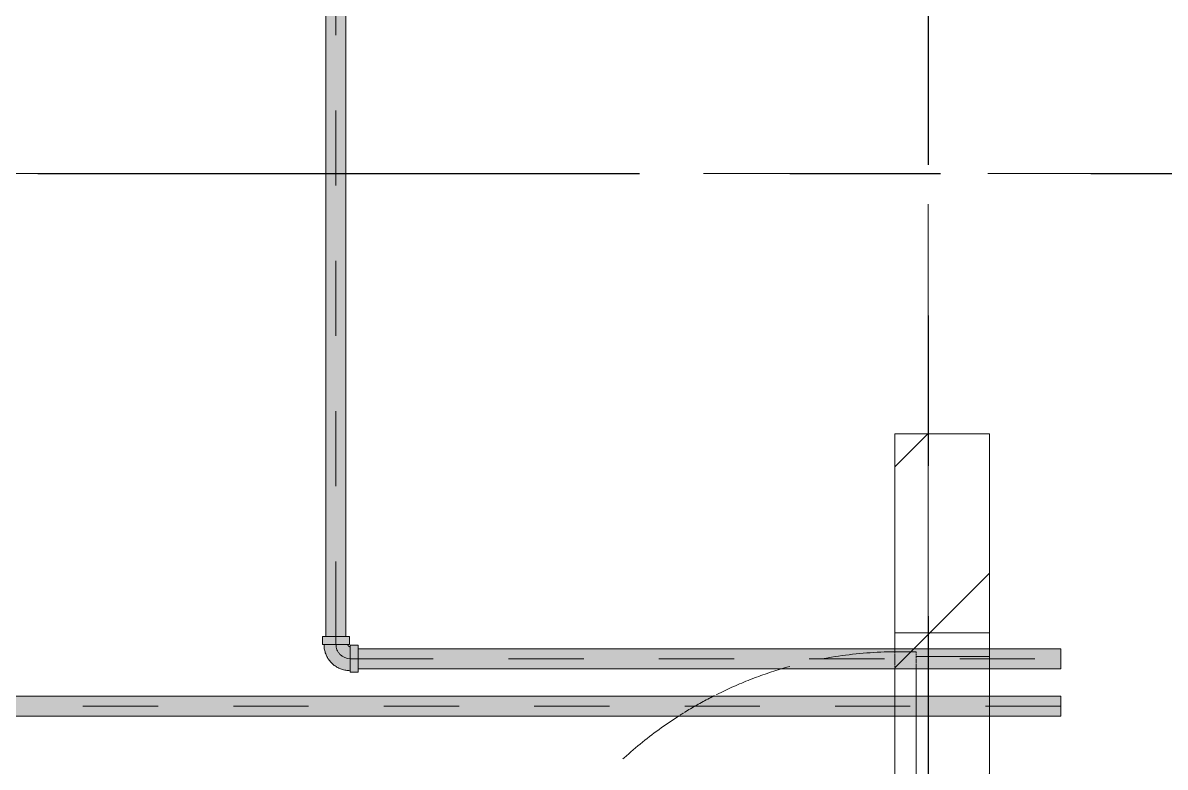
# Model space of a CAD drawing. Header units: millimetres. Extents: x -4000 to 187956, y -58990 to 162485.
# Drawn here: x 3589 to 6000, y 134196 to 135768 of the extents above; entities that cross this region are included whole.
import ezdxf

# ---------------------------------------------------------------- set-up
doc = ezdxf.new("R2010")
doc.units = ezdxf.units.MM
for name, pattern in [('Dash - 1_5mm', [225, 150, -75]), ('Dash 1_16_', [317.5, 158.75, -158.75]), ('Grid Line', [2222.5, 1270, -317.5, 317.5, -317.5]), ('Grid Line 12_5mm', [2150, 1250, -300, 300, -300])]:
    doc.linetypes.add(name, pattern=pattern)
for name, color, linetype, lineweight in [('A-DOOR', 31, 'Continuous', 13), ('A-DOOR-FRAM', 31, 'Continuous', 13), ('A-WALL', 113, 'Continuous', 13), ('A-WALL-PATT', 111, 'Continuous', 13), ('P-PIPE', 3, 'Continuous', 9), ('P-PIPE-CNTR', 3, 'Continuous', 9), ('S-GRID', 1, 'Continuous', 30)]:
    doc.layers.add(name, color=color, linetype=linetype, lineweight=lineweight)

# ---------------------------------------------------------------- blocks, each defined once
blk = doc.blocks.new('MP_DR_Single Swing_Miscellaneous - 2200x850_FR_SOLID CORE-V764-FFS - TANG 1')
at = {"layer": 'A-DOOR', "color": 163, "lineweight": 15}
for p, q in [((425, -100), (380, -100)), ((380, -820), (380, -880)), ((425, -880), (425, -820))]:
    blk.add_line(p, q, dxfattribs=at)
at = {"layer": 'A-DOOR', "color": 174, "lineweight": 15}
for p, q in [((380, -100), (380, -820)), ((425, -820), (425, -100)), ((380, -880), (380, -950)), ((425, -950), (425, -880)), ((380, -950), (425, -950))]:
    blk.add_line(p, q, dxfattribs=at)
at = {"layer": 'A-DOOR', "linetype": 'Dash - 1_5mm', "lineweight": 9}
blk.add_line((-389.8, -336.1), (-389.5, -337.4), dxfattribs=at)
at = {"layer": 'A-DOOR', "lineweight": 9}
for p, q in [((337, -730), (317, -730)), ((317, -730), (317, -860)), ((337, -840), (337, -730)), ((488, -730), (468, -730)), ((468, -730), (468, -840)), ((488, -860), (488, -730)), ((372, -840), (337, -840)), ((380, -820), (372, -820)), ((372, -820), (372, -840)), ((372, -840), (372, -860)), ((372, -860), (372, -840)), ((380, -880), (380, -820)), ((425, -820), (425, -880)), ((433, -820), (425, -820)), ((433, -840), (433, -820)), ((433, -860), (433, -840)), ((468, -840), (433, -840)), ((433, -840), (433, -860)), ((317, -860), (372, -860)), ((372, -860), (372, -880)), ((433, -880), (433, -860)), ((433, -860), (488, -860)), ((372, -880), (380, -880)), ((425, -880), (433, -880))]:
    blk.add_line(p, q, dxfattribs=at)
at = {"layer": 'A-DOOR', "linetype": 'Dash - 1_5mm', "lineweight": 9}
for start, end in [(180.4774, 196.4006), (196.5408, 206.7991), (206.8852, 207.1372), (207.1865, 207.5867), (207.6658, 211.7247), (211.8901, 212.2055), (212.2741, 212.4722), (212.583, 266.4076)]:
    blk.add_arc((433.8, -92.8), 858.8, start, end, dxfattribs=at)
at = {"layer": 'A-DOOR-FRAM', "color": 91, "lineweight": 15}
for p, q in [((-465, -100), (-465, 100)), ((-465, 100), (-431.3, 100)), ((-389.1, 100), (-331.2, 100)), ((-289.1, 100), (465, 100)), ((465, 100), (465, -100)), ((-431.3, -100), (-465, -100)), ((-331.2, -100), (-389.1, -100)), ((380, -100), (-289.1, -100)), ((465, -100), (425, -100))]:
    blk.add_line(p, q, dxfattribs=at)
at = {"layer": 'A-DOOR-FRAM', "color": 81, "lineweight": 15}
for p, q in [((-465, 100), (-465, -100)), ((-431.3, 100), (-465, 100)), ((-331.2, 100), (-389.1, 100)), ((415, 100), (-289.1, 100)), ((415, -55), (415, 100)), ((415, 100), (465, 100)), ((415, -55), (415, 100)), ((465, 100), (465, -100)), ((-331.2, -55), (-389.1, -55)), ((-389.1, -55), (-331.2, -55)), ((425, -55), (-289.1, -55)), ((-289.1, -55), (415, -55)), ((425, -55), (415, -55)), ((425, -100), (425, -55)), ((425, -100), (425, -55)), ((-465, -100), (-431.3, -100)), ((-389.1, -100), (-331.2, -100)), ((-289.1, -100), (380, -100)), ((425, -100), (380, -100)), ((465, -100), (425, -100))]:
    blk.add_line(p, q, dxfattribs=at)
at = {"layer": 'A-DOOR-FRAM', "color": 43, "lineweight": 15}
for p, q in [((-428.6, 100), (-430.5, 100)), ((-430.5, 100), (-428.6, 100)), ((-425.4, 100), (-428.4, 100)), ((-428.4, 100), (-425.4, 100)), ((-421.2, 100), (-425.1, 100)), ((-425.1, 100), (-421.2, 100)), ((-416.1, 100), (-420.7, 100)), ((-420.7, 100), (-416.1, 100)), ((-415.6, 100), (-410.7, 100)), ((-410.7, 100), (-415, 100)), ((-415, 100), (-415, -55)), ((-415, 100), (-415, -55)), ((-405.3, 100), (-410.2, 100)), ((-410.2, 100), (-405.3, 100)), ((-400.1, 100), (-404.7, 100)), ((-404.7, 100), (-400.1, 100)), ((-395.7, 100), (-399.6, 100)), ((-399.6, 100), (-395.7, 100)), ((-392.3, 100), (-395.3, 100)), ((-395.3, 100), (-392.3, 100)), ((-390, 100), (-391.9, 100)), ((-391.9, 100), (-390, 100)), ((-328.5, 100), (-330.5, 100)), ((-330.5, 100), (-328.5, 100)), ((-325.2, 100), (-328.4, 100)), ((-328.4, 100), (-325.2, 100)), ((-320.9, 100), (-325.1, 100)), ((-325.1, 100), (-320.9, 100)), ((-315.8, 100), (-320.7, 100)), ((-320.7, 100), (-315.8, 100)), ((-310.4, 100), (-315.6, 100)), ((-315.6, 100), (-310.4, 100)), ((-304.9, 100), (-310.2, 100)), ((-310.2, 100), (-304.9, 100)), ((-299.8, 100), (-304.7, 100)), ((-304.7, 100), (-299.8, 100)), ((-295.4, 100), (-299.6, 100)), ((-299.6, 100), (-295.4, 100)), ((-292, 100), (-295.3, 100)), ((-295.3, 100), (-292, 100)), ((-289.9, 100), (-291.9, 100)), ((-291.9, 100), (-289.9, 100)), ((-421.6, -55), (-425, -55)), ((-425, -55), (-425, -100)), ((-421.6, -55), (-425, -55)), ((-425, -55), (-425, -100)), ((-416.7, -55), (-420.7, -55)), ((-416.7, -55), (-420.7, -55)), ((-411.3, -55), (-415.6, -55)), ((-415, -55), (-411.3, -55)), ((-405.8, -55), (-410.2, -55)), ((-410.2, -55), (-405.8, -55)), ((-400.7, -55), (-404.7, -55)), ((-404.7, -55), (-400.7, -55)), ((-396.2, -55), (-399.6, -55)), ((-399.6, -55), (-396.2, -55)), ((-392.6, -55), (-395.3, -55)), ((-395.3, -55), (-392.6, -55)), ((-390.2, -55), (-391.9, -55)), ((-391.9, -55), (-390.2, -55)), ((-328.6, -55), (-330.5, -55)), ((-330.5, -55), (-328.6, -55)), ((-325.3, -55), (-328.4, -55)), ((-328.4, -55), (-325.3, -55)), ((-321, -55), (-325.1, -55)), ((-325.1, -55), (-321, -55)), ((-316, -55), (-320.7, -55)), ((-320.7, -55), (-316, -55)), ((-310.5, -55), (-315.6, -55)), ((-315.6, -55), (-310.5, -55)), ((-305.1, -55), (-310.2, -55)), ((-310.2, -55), (-305.1, -55)), ((-300, -55), (-304.7, -55)), ((-304.7, -55), (-300, -55)), ((-295.6, -55), (-299.6, -55)), ((-299.6, -55), (-295.6, -55)), ((-292.1, -55), (-295.3, -55)), ((-295.3, -55), (-292.1, -55)), ((-289.9, -55), (-291.9, -55)), ((-291.9, -55), (-289.9, -55)), ((-428.9, -100), (-430.5, -100)), ((-430.5, -100), (-428.9, -100)), ((-425.9, -100), (-428.4, -100)), ((-428.4, -100), (-425.9, -100)), ((-421.7, -100), (-425.1, -100)), ((-425, -100), (-421.7, -100)), ((-396.3, -100), (-420.7, -100)), ((-420.7, -100), (-396.3, -100)), ((-392.7, -100), (-395.3, -100)), ((-395.3, -100), (-392.7, -100)), ((-390.3, -100), (-391.9, -100)), ((-391.9, -100), (-390.3, -100)), ((-328.6, -100), (-330.5, -100)), ((-330.5, -100), (-328.6, -100)), ((-325.3, -100), (-328.4, -100)), ((-328.4, -100), (-325.3, -100)), ((-321.1, -100), (-325.1, -100)), ((-325.1, -100), (-321.1, -100)), ((-316, -100), (-320.7, -100)), ((-320.7, -100), (-316, -100)), ((-310.6, -100), (-315.6, -100)), ((-315.6, -100), (-310.6, -100)), ((-305.1, -100), (-310.2, -100)), ((-310.2, -100), (-305.1, -100)), ((-300, -100), (-304.7, -100)), ((-304.7, -100), (-300, -100)), ((-295.6, -100), (-299.6, -100)), ((-299.6, -100), (-295.6, -100)), ((-292.2, -100), (-295.3, -100)), ((-295.3, -100), (-292.2, -100)), ((-290, -100), (-291.9, -100)), ((-291.9, -100), (-290, -100))]:
    blk.add_line(p, q, dxfattribs=at)
at = {"layer": 'A-DOOR-FRAM', "color": 71, "lineweight": 15}
blk.add_line((380, -100), (425, -100), dxfattribs=at)
blk = doc.blocks.new('CMF2_NHAXUONG_A_rvt-1-FFS - TANG 1')
at = {"layer": 'A-WALL-PATT', "lineweight": 9}
h = blk.add_hatch(dxfattribs=at)
h.set_pattern_fill('FP_12', color=250, style=0, pattern_type=2)
h.set_pattern_definition([(45, (0, 0), (-212.13203, 212.13203), [])])
h.paths.add_polyline_path([(5429.8, 128000), (5629.8, 128000), (5629.8, 134900), (5429.8, 134900), (5429.8, 128068)])
at = {"layer": 'A-WALL', "color": 50, "lineweight": 15}
for p, q in [((5429.8, 134900), (5429.8, 134446.2)), ((5629.8, 134900), (5429.8, 134900)), ((5629.8, 134446.2), (5629.8, 134900)), ((5429.8, 134404), (5429.8, 134346.1)), ((5629.8, 134346.1), (5629.8, 134404)), ((5429.8, 134304.1), (5429.8, 129716.8)), ((5629.8, 129716.8), (5629.8, 134304))]:
    blk.add_line(p, q, dxfattribs=at)
at = {"layer": 'A-WALL', "color": 35, "lineweight": 15}
for p, q in [((5429.8, 134900), (5429.8, 134479.9)), ((5429.8, 134900), (5629.8, 134900)), ((5629.8, 134479.9), (5629.8, 134900)), ((5429.8, 134479.9), (5429.8, 134446.2)), ((5429.8, 134479.9), (5629.8, 134479.9)), ((5629.8, 134446.2), (5629.8, 134479.9)), ((5429.8, 134404), (5429.8, 134346.1)), ((5629.8, 134346.1), (5629.8, 134404)), ((5429.8, 134304.1), (5429.8, 133549.9)), ((5629.8, 133549.9), (5629.8, 134304))]:
    blk.add_line(p, q, dxfattribs=at)
at = {"layer": 'A-WALL', "color": 53, "lineweight": 15}
blk.add_line((5629.8, 134479.9), (5429.8, 134479.9), dxfattribs=at)
at = {"layer": 'A-WALL', "color": 14, "lineweight": 15}
for p, q in [((5429.8, 134445.4), (5429.8, 134443.8)), ((5629.8, 134443.6), (5629.8, 134445.4)), ((5429.8, 134443.3), (5429.8, 134440.8)), ((5429.8, 134440), (5429.8, 134436.7)), ((5429.8, 134435.6), (5429.8, 134411.2)), ((5629.8, 134440.3), (5629.8, 134443.3)), ((5629.8, 134436.1), (5629.8, 134440)), ((5629.8, 134431.1), (5629.8, 134435.6)), ((5629.8, 134425.6), (5629.8, 134430.5)), ((5629.8, 134420.2), (5629.8, 134425.1)), ((5629.8, 134415.1), (5629.8, 134419.6)), ((5429.8, 134410.2), (5429.8, 134407.6)), ((5429.8, 134406.8), (5429.8, 134405.2)), ((5629.8, 134410.6), (5629.8, 134414.5)), ((5629.8, 134407.2), (5629.8, 134410.2)), ((5629.8, 134404.9), (5629.8, 134406.8)), ((5429.8, 134345.4), (5429.8, 134343.5)), ((5429.8, 134343.3), (5429.8, 134340.3)), ((5429.8, 134340), (5429.8, 134336)), ((5429.8, 134335.6), (5429.8, 134330.9)), ((5429.8, 134330.5), (5429.8, 134325.5)), ((5429.8, 134325.1), (5429.8, 134320.1)), ((5629.8, 134343.4), (5629.8, 134345.4)), ((5629.8, 134340.1), (5629.8, 134343.3)), ((5629.8, 134335.8), (5629.8, 134340)), ((5629.8, 134330.7), (5629.8, 134335.6)), ((5629.8, 134325.3), (5629.8, 134330.5)), ((5629.8, 134319.8), (5629.8, 134325.1)), ((5429.8, 134319.6), (5429.8, 134314.9)), ((5429.8, 134314.5), (5429.8, 134310.5)), ((5429.8, 134310.2), (5429.8, 134307.1)), ((5429.8, 134306.8), (5429.8, 134304.9)), ((5629.8, 134314.7), (5629.8, 134319.6)), ((5629.8, 134310.3), (5629.8, 134314.5)), ((5629.8, 134306.9), (5629.8, 134310.2)), ((5629.8, 134304.8), (5629.8, 134306.8))]:
    blk.add_line(p, q, dxfattribs=at)
at = {"layer": 'A-WALL', "color": 15, "lineweight": 15}
for p, q in [((5429.8, 134445.4), (5429.8, 134443.8)), ((5629.8, 134443.6), (5629.8, 134445.4)), ((5429.8, 134443.3), (5429.8, 134440.8)), ((5429.8, 134440), (5429.8, 134436.7)), ((5429.8, 134435.6), (5429.8, 134411.2)), ((5629.8, 134440.3), (5629.8, 134443.3)), ((5629.8, 134436.1), (5629.8, 134440)), ((5629.8, 134431.1), (5629.8, 134435.6)), ((5629.8, 134425.6), (5629.8, 134430.5)), ((5629.8, 134420.2), (5629.8, 134425.1)), ((5629.8, 134415.1), (5629.8, 134419.6)), ((5429.8, 134410.2), (5429.8, 134407.6)), ((5429.8, 134406.8), (5429.8, 134405.2)), ((5629.8, 134410.6), (5629.8, 134414.5)), ((5629.8, 134407.2), (5629.8, 134410.2)), ((5629.8, 134404.9), (5629.8, 134406.8)), ((5429.8, 134345.4), (5429.8, 134343.5)), ((5429.8, 134343.3), (5429.8, 134340.3)), ((5429.8, 134340), (5429.8, 134336)), ((5429.8, 134335.6), (5429.8, 134330.9)), ((5429.8, 134330.5), (5429.8, 134325.5)), ((5429.8, 134325.1), (5429.8, 134320.1)), ((5629.8, 134343.4), (5629.8, 134345.4)), ((5629.8, 134340.1), (5629.8, 134343.3)), ((5629.8, 134335.8), (5629.8, 134340)), ((5629.8, 134330.7), (5629.8, 134335.6)), ((5629.8, 134325.3), (5629.8, 134330.5)), ((5629.8, 134319.8), (5629.8, 134325.1)), ((5429.8, 134319.6), (5429.8, 134314.9)), ((5429.8, 134314.5), (5429.8, 134310.5)), ((5429.8, 134310.2), (5429.8, 134307.1)), ((5429.8, 134306.8), (5429.8, 134304.9)), ((5629.8, 134314.7), (5629.8, 134319.6)), ((5629.8, 134310.3), (5629.8, 134314.5)), ((5629.8, 134306.9), (5629.8, 134310.2)), ((5629.8, 134304.8), (5629.8, 134306.8))]:
    blk.add_line(p, q, dxfattribs=at)
at = {"layer": 'S-GRID', "linetype": 'Grid Line 12_5mm', "lineweight": 9}
for p, q in [((5500, 161185.2), (5500, -16487.4)), ((-824.3, 135450), (183641.1, 135450))]:
    blk.add_line(p, q, dxfattribs=at)
at = {"layer": 'A-DOOR', "color": 250, "lineweight": 9, "rotation": 270}
blk.add_blockref('MP_DR_Single Swing_Miscellaneous - 2200x850_FR_SOLID CORE-V764-FFS - TANG 1', (5529.8, 134014.9), dxfattribs=at)
blk = doc.blocks.new('Steel_Elbow_Threaded_HoaPhat - Standard-V592-FFS - TANG 1')
at = {"layer": 'P-PIPE', "lineweight": 13, "transparency": 33554534}
for points in [[(-29.9, -20.2), (-29.9, 28.6), (-46.6, 27.7), (-46.6, -28.6), (-29.9, -27.7), (-29.9, -24.8)], [(25.3, 29.9), (-25.3, 29.9), (-25.9, 25.9), (-29.9, 25.3), (-29.9, -25.3), (-18, -23.5), (-11.6, -21.6), (9.1, -9.1), (21.6, 11.5), (24.5, 23.8)], [(28.6, 46.6), (-28.6, 46.6), (-27.7, 29.9), (28.6, 29.9)]]:
    blk.add_hatch(color=1, dxfattribs=at).paths.add_polyline_path(points)
at = {"layer": 'P-PIPE', "color": 20, "lineweight": 13}
for p, q in [((-29.9, 28.6), (-46.6, 28.6)), ((-46.6, 28.6), (-46.6, -28.6)), ((-46.6, 28.6), (-46.6, 21.2)), ((-29.9, 25.4), (-29.9, 28.6)), ((-29.9, -28.6), (-29.9, 28.6)), ((-28.6, 46.6), (-28.6, 29.9)), ((-21.2, 46.6), (-28.6, 46.6)), ((28.6, 46.6), (-28.6, 46.6)), ((-28.6, 29.9), (28.6, 29.9)), ((-28.6, 29.9), (-25.4, 29.9)), ((-23.9, 29.9), (-20.2, 29.9)), ((-20.4, 29.9), (-23.8, 29.9)), ((-20.4, 29.9), (-23.8, 29.9)), ((-15, 46.6), (-20.2, 46.6)), ((-19.4, 29.9), (-14.3, 29.9)), ((19.4, 29.9), (-19.4, 29.9)), ((-12.6, 29.9), (-19.4, 29.9)), ((-7.4, 46.6), (-14.3, 46.6)), ((-14.3, 29.9), (-8.6, 29.9)), ((-8.6, 29.9), (-12.6, 29.9)), ((-4.4, 29.9), (-7.5, 29.9)), ((0, 46.6), (-7.4, 46.6)), ((-7.4, 29.9), (0, 29.9)), ((0, 29.9), (-4.4, 29.9)), ((7.4, 46.6), (0, 46.6)), ((0, 29.9), (7.4, 29.9)), ((4.4, 29.9), (0, 29.9)), ((7.5, 29.9), (4.4, 29.9)), ((14.3, 46.6), (7.4, 46.6)), ((8.6, 29.9), (14.3, 29.9)), ((12.6, 29.9), (8.6, 29.9)), ((19.4, 29.9), (12.6, 29.9)), ((14.3, 29.9), (19.4, 29.9)), ((20.2, 46.6), (15, 46.6)), ((20.2, 29.9), (23.9, 29.9)), ((23.8, 29.9), (20.5, 29.9)), ((23.8, 29.9), (20.5, 29.9)), ((28.6, 46.6), (21.2, 46.6)), ((25.4, 29.9), (28.6, 29.9)), ((28.6, 29.9), (28.6, 46.6)), ((-46.6, 20.2), (-46.6, 15)), ((-46.6, 14.3), (-46.6, 7.4)), ((-46.6, 7.4), (-46.6, 0)), ((-29.9, 20.2), (-29.9, 23.9)), ((-29.9, 23.8), (-29.9, 20.4)), ((-29.9, 23.8), (-29.9, 20.4)), ((-29.9, 14.3), (-29.9, 19.4)), ((-29.9, 19.4), (-29.9, -19.4)), ((-29.9, 19.4), (-29.9, 12.6)), ((-29.9, 8.6), (-29.9, 14.3)), ((-29.9, 12.6), (-29.9, 8.6)), ((-29.9, 7.5), (-29.9, 4.4)), ((-29.9, 0), (-29.9, 7.4)), ((-29.9, 4.4), (-29.9, 0)), ((-46.6, 0), (-46.6, -7.4)), ((-46.6, -7.4), (-46.6, -14.3)), ((-46.6, -15), (-46.6, -20.2)), ((-46.6, -21.2), (-46.6, -28.6)), ((-29.9, -7.4), (-29.9, 0)), ((-29.9, 0), (-29.9, -4.4)), ((-29.9, -4.4), (-29.9, -7.5)), ((-29.9, -14.3), (-29.9, -8.6)), ((-29.9, -8.6), (-29.9, -12.6)), ((-29.9, -12.6), (-29.9, -19.4)), ((-29.9, -19.4), (-29.9, -14.3)), ((-29.9, -23.9), (-29.9, -20.2)), ((-29.9, -20.5), (-29.9, -23.8)), ((-29.9, -20.5), (-29.9, -23.8)), ((-46.6, -28.6), (-29.9, -28.6)), ((-29.9, -28.6), (-29.9, -25.4))]:
    blk.add_line(p, q, dxfattribs=at)
at = {"layer": 'P-PIPE', "color": 20, "lineweight": 13, "flags": 128}
for points in [[(-25.3, 29.9), (-25.3, 29.7), (-25.3, 29.5), (-25.3, 29.4), (-25.3, 29.2), (-25.4, 29), (-25.4, 28.8), (-25.5, 28.6), (-25.5, 28.5), (-25.6, 28.3), (-25.6, 28.1), (-25.7, 27.9), (-25.8, 27.8), (-25.9, 27.6), (-26, 27.4), (-26.1, 27.3), (-26.2, 27.1), (-26.3, 27), (-26.4, 26.9), (-26.6, 26.7), (-26.7, 26.6), (-26.8, 26.5), (-27, 26.3), (-27.1, 26.2), (-27.3, 26.1), (-27.4, 26), (-27.6, 25.9), (-27.7, 25.8), (-27.9, 25.7), (-28.1, 25.7), (-28.2, 25.6), (-28.4, 25.5), (-28.6, 25.5), (-28.8, 25.4), (-28.9, 25.4), (-29.1, 25.3), (-29.3, 25.3), (-29.5, 25.3), (-29.7, 25.3), (-29.9, 25.3), (-29.9, 25.3)], [(-29.9, -25.3), (-27.7, -25.2), (-25.5, -25.1), (-23.3, -24.9), (-21.1, -24.6), (-18.9, -24.2), (-16.8, -23.7), (-14.7, -23.1), (-12.5, -22.5), (-10.5, -21.7), (-8.4, -20.9), (-6.4, -20), (-4.4, -19), (-2.5, -18), (-0.6, -16.9), (1.3, -15.6), (3.1, -14.4), (4.8, -13), (6.5, -11.6), (8.1, -10.1), (9.7, -8.5), (11.2, -6.9), (12.6, -5.3), (14, -3.5), (15.3, -1.7), (16.5, 0.1), (17.7, 2), (18.8, 3.9), (19.8, 5.9), (20.7, 7.9), (21.5, 9.9), (22.3, 12), (23, 14.1), (23.6, 16.2), (24.1, 18.4), (24.5, 20.5), (24.8, 22.7), (25.1, 24.9), (25.2, 27.1), (25.3, 29.3), (25.3, 29.9)]]:
    blk.add_lwpolyline(points, dxfattribs=at)

msp = doc.modelspace()

# ---------------------------------------------------------------- block references
at = {"lineweight": 5}
msp.add_blockref('CMF2_NHAXUONG_A_rvt-1-FFS - TANG 1', (0, 0), dxfattribs=at)

# ---------------------------------------------------------------- next in the draw order: hatches: boundary and pattern name
at = {"layer": 'P-PIPE', "transparency": 33554534}
for points in [[(4250, 134471.7), (4250, 136406.5), (4228.9, 136406.5), (4229.6, 134471.7), (4244.5, 134471.7)], [(4250, 134471.7), (4271.1, 134471.7), (4270.4, 136406.5), (4250, 136406.5), (4250, 134492.2)], [(4296.6, 134425.1), (5779.8, 134425.1), (5779.8, 134446.2), (4296.6, 134445.4), (4296.6, 134430.5)], [(5091.1, 134404), (5779.8, 134404.7), (5779.8, 134425.1), (4296.6, 134425.1), (4296.6, 134404), (4524.3, 134404)], [(3957.4, 134325.1), (5779.8, 134325.1), (5779.8, 134346.2), (1296.6, 134345.4), (1296.6, 134325.1), (2823.6, 134325.1)], [(5779.8, 134304), (5779.8, 134325.1), (1296.6, 134325.1), (1296.6, 134304), (5091.1, 134304)]]:
    msp.add_hatch(color=1, dxfattribs=at).paths.add_polyline_path(points)

# ---------------------------------------------------------------- next in the draw order: linework, layer by layer
at = {"layer": 'P-PIPE', "color": 20, "lineweight": 13}
for p, q in [((4228.9, 136406.5), (4228.9, 134471.7)), ((4271.1, 134471.7), (4271.1, 136406.5)), ((4228.9, 134471.7), (4229.6, 134471.7)), ((4229.7, 134471.7), (4235.1, 134471.7)), ((4235.6, 134471.7), (4264.4, 134471.7)), ((4264.9, 134471.7), (4270.3, 134471.7)), ((4270.4, 134471.7), (4271.1, 134471.7)), ((5779.8, 134446.2), (4296.6, 134446.2)), ((4296.6, 134446.2), (4296.6, 134445.4)), ((4296.6, 134445.4), (4296.6, 134440)), ((5779.8, 134404), (5779.8, 134446.2)), ((4296.6, 134439.5), (4296.6, 134410.7)), ((4296.6, 134410.2), (4296.6, 134404.8)), ((4296.6, 134404.7), (4296.6, 134404)), ((4296.6, 134404), (5779.8, 134404)), ((5779.8, 134346.2), (1296.6, 134346.2)), ((5779.8, 134304), (5779.8, 134346.2)), ((1296.6, 134304), (5779.8, 134304))]:
    msp.add_line(p, q, dxfattribs=at)
at = {"layer": 'P-PIPE-CNTR', "color": 1, "linetype": 'Dash 1_16_'}
for p, q in [((4250, 134471.7), (4250, 136406.5)), ((4250, 134471.7), (4250, 136406.5)), ((4296.6, 134425.1), (5779.8, 134425.1)), ((4296.6, 134425.1), (5779.8, 134425.1)), ((5779.8, 134325.1), (1296.6, 134325.1)), ((5779.8, 134325.1), (1296.6, 134325.1))]:
    msp.add_line(p, q, dxfattribs=at)
at = {"layer": 'P-PIPE-CNTR', "color": 20, "lineweight": 13}
for p, q in [((4250, 134471.7), (4250, 134455)), ((4279.9, 134425.1), (4296.6, 134425.1))]:
    msp.add_line(p, q, dxfattribs=at)
for start, end in [(180, 188.8924), (190.8851, 212.0248), (212.8966, 223.7492), (225, 270)]:
    msp.add_arc((4279.9, 134455), 29.9, start, end, dxfattribs=at)
at = {"layer": 'S-GRID', "linetype": 'Grid Line'}
for p, q in [((5500, 161185.2), (5500, -16487.4)), ((-824.3, 135450), (183641.1, 135450))]:
    msp.add_line(p, q, dxfattribs=at)

# ---------------------------------------------------------------- next in the draw order: block references
at = {"layer": 'P-PIPE', "color": 20, "lineweight": 13, "rotation": 270}
msp.add_blockref('Steel_Elbow_Threaded_HoaPhat - Standard-V592-FFS - TANG 1', (4250, 134425.1), dxfattribs=at)

doc.saveas('drawing.dxf')
